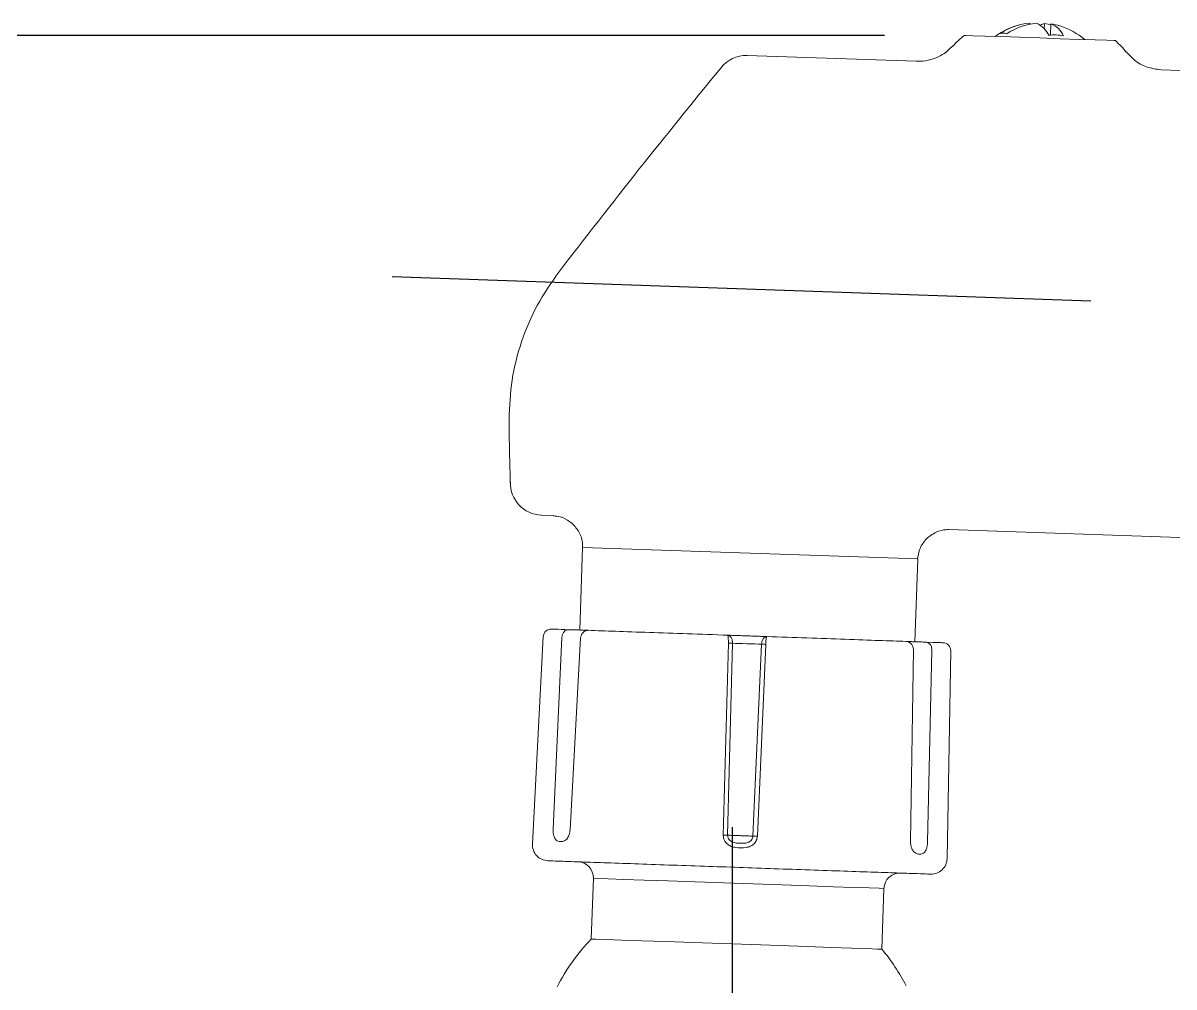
# Model space of a CAD drawing. Extents: x 2239 to 2659, y -1043 to -449.
# Drawn here: x 2483.07 to 2497.47, y -597.8 to -585.74 of the extents above; entities that cross this region are included whole.
import ezdxf

# ---------------------------------------------------------------- set-up
doc = ezdxf.new("R2010")
doc.units = 0
doc.header["$LTSCALE"] = 7
doc.header["$MEASUREMENT"] = 0
doc.linetypes.add('CENTER', pattern=[2, 1.25, -0.25, 0.25, -0.25])
doc.layers.get('0').update_dxf_attribs({"color": 2, "linetype": 'CONTINUOUS'})
doc.layers.add('CL', color=1, linetype='CENTER')
doc.layers.add('D', color=2, linetype='CONTINUOUS')

msp = doc.modelspace()

# ---------------------------------------------------------------- linework, layer by layer
at = {"color": 7, "linetype": 'Continuous', "lineweight": 15}
for p, q in [((2495.67, -585.751), (2495.67, -585.737)), ((2495.853, -585.743), (2495.851, -585.808)), ((2495.929, -585.888), (2495.934, -585.746)), ((2494.246, -586.216), (2492.129, -586.142)), ((2494.247, -586.217), (2494.246, -586.216)), ((2502.18, -586.493), (2497.314, -586.323)), ((2489.554, -591.896), (2489.711, -591.901)), ((2494.655, -592.074), (2501.976, -592.33)), ((2490.071, -592.299), (2490.035, -593.334)), ((2490.071, -592.299), (2494.266, -592.444)), ((2494.23, -593.48), (2494.266, -592.445)), ((2489.579, -593.416), (2489.443, -596.011)), ((2489.701, -595.825), (2489.813, -593.424)), ((2490.047, -593.432), (2489.915, -595.833)), ((2491.832, -595.9), (2491.896, -593.497)), ((2491.887, -595.901), (2491.948, -593.499)), ((2492.311, -593.511), (2492.204, -595.913)), ((2492.363, -593.513), (2492.259, -595.914)), ((2494.176, -595.981), (2494.212, -593.578)), ((2494.459, -593.488), (2494.366, -593.485)), ((2494.445, -593.586), (2494.389, -595.989)), ((2494.634, -596.192), (2494.679, -593.594)), ((2490.206, -596.441), (2490.179, -597.201)), ((2493.817, -597.328), (2493.843, -596.568))]:
    msp.add_line(p, q, dxfattribs=at)
at = {"color": 8, "linetype": 'Continuous', "lineweight": 15}
for p, q in [((2489.813, -593.424), (2489.821, -593.388)), ((2494.44, -593.549), (2494.445, -593.586))]:
    msp.add_line(p, q, dxfattribs=at)
at = {"color": 7, "linetype": 'Continuous', "lineweight": 15, "flags": 128}
for points in [[(2495.934, -585.76), (2495.901, -585.752), (2495.853, -585.743)], [(2494.851, -585.891), (2494.87, -585.892), (2494.957, -585.895), (2495.105, -585.9), (2495.305, -585.907), (2495.541, -585.915), (2495.796, -585.924)], [(2495.796, -585.924), (2496.051, -585.933), (2496.287, -585.941), (2496.487, -585.948), (2496.635, -585.953), (2496.722, -585.956), (2496.741, -585.957)], [(2491.948, -593.499), (2491.985, -593.5), (2492.029, -593.501), (2492.078, -593.503), (2492.129, -593.505), (2492.181, -593.507), (2492.23, -593.508), (2492.274, -593.51), (2492.311, -593.511)], [(2493.817, -597.328), (2493.814, -597.328), (2493.759, -597.326), (2493.631, -597.321), (2493.436, -597.314), (2493.183, -597.306), (2492.881, -597.295), (2492.542, -597.283), (2492.182, -597.271), (2491.814, -597.258), (2491.453, -597.245), (2491.115, -597.233), (2490.813, -597.223), (2490.56, -597.214), (2490.365, -597.207), (2490.237, -597.203), (2490.181, -597.201), (2490.179, -597.201)]]:
    msp.add_lwpolyline(points, dxfattribs=at)
at = {"color": 8, "linetype": 'Continuous', "lineweight": 15, "flags": 128}
msp.add_lwpolyline([(2493.843, -596.568), (2493.841, -596.568), (2493.785, -596.566), (2493.657, -596.562), (2493.463, -596.555), (2493.209, -596.546), (2492.907, -596.536), (2492.569, -596.524), (2492.208, -596.511), (2491.84, -596.498), (2491.48, -596.486), (2491.142, -596.474), (2490.84, -596.463), (2490.586, -596.455), (2490.391, -596.448), (2490.264, -596.443), (2490.208, -596.441), (2490.206, -596.441)], dxfattribs=at)
at = {"color": 7, "linetype": 'Continuous', "lineweight": 15}
for centre, radius, start, end in [((2495.771, -586.641), 0.911, 103.6703, 126.0847), ((2495.74, -586.518), 0.784, 95.1137, 124.158), ((2495.822, -586.52), 0.784, 95.1137, 124.158), ((2495.635, -586.019), 0.302, 25.1629, 67.3723), ((2495.899, -585.928), 0.191, 103.8195, 120.5902), ((2495.818, -586.025), 0.302, 25.1586, 67.3676), ((2495.816, -586.496), 0.759, 72.2834, 81.0743), ((2495.771, -586.641), 0.911, 49.9153, 72.3297), ((2495.758, -587.01), 1.441, 129.0349, 136.9352), ((2495.336, -585.992), 0.129, 69.608, 106.39), ((2495.978, -586.523), 0.637, 79.7525, 96.2402), ((2495.758, -587.01), 1.441, 39.104, 46.9651), ((2492.119, -586.542), 0.4, 88.4787, 142.7569), ((2489.568, -591.496), 0.4, 178.2014, 268.1448), ((2489.679, -593.421), 0.1, 88, 177), ((2494.579, -593.592), 0.1, 359, 88), ((2489.643, -596.021), 0.2, 177, 268), ((2490.006, -596.434), 0.2, 358, 88), ((2494.434, -596.189), 0.2, 268, 359), ((2494.043, -596.575), 0.2, 88, 178), ((2491.941, -598.903), 2.45, 135.9754, 153.2484), ((2491.941, -598.903), 2.45, 27.1631, 40.0246)]:
    msp.add_arc(centre, radius, start, end, dxfattribs=at)
for points, knots in [([(2494.704, -586.024), (2494.663, -586.063), (2494.583, -586.139), (2494.438, -586.196), (2494.325, -586.219), (2494.262, -586.215), (2494.245, -586.213)], [0, 0, 0, 0, 0.330863, 0.634965, 0.899161, 1, 1, 1, 1]), ([(2497.315, -586.323), (2497.252, -586.314), (2497.133, -586.297), (2496.98, -586.214), (2496.911, -586.135), (2496.879, -586.098)], [0, 0, 0, 0, 0.378706, 0.710946, 1, 1, 1, 1]), ([(2491.8, -586.3), (2491.452, -586.729), (2490.765, -587.573), (2490.099, -588.433), (2489.76, -588.87)], [0, 0, 0, 0, 0.491855, 1, 1, 1, 1]), ([(2489.772, -588.855), (2489.678, -588.991), (2489.489, -589.262), (2489.297, -589.721), (2489.172, -590.203), (2489.158, -590.533), (2489.151, -590.699)], [0, 0, 0, 0, 0.249997, 0.499996, 0.750004, 1, 1, 1, 1]), ([(2489.151, -590.694), (2489.152, -590.831), (2489.155, -591.106), (2489.164, -591.381), (2489.168, -591.519)], [0, 0, 0, 0, 0.500004, 1, 1, 1, 1]), ([(2489.709, -591.906), (2489.736, -591.908), (2489.809, -591.914), (2489.918, -591.974), (2490.017, -592.077), (2490.07, -592.195), (2490.071, -592.272), (2490.071, -592.299)], [0, 0, 0, 0, 0.138583, 0.367431, 0.612198, 0.861151, 1, 1, 1, 1]), ([(2494.265, -592.448), (2494.271, -592.408), (2494.282, -592.319), (2494.359, -592.2), (2494.467, -592.118), (2494.572, -592.079), (2494.633, -592.077), (2494.656, -592.077)], [0, 0, 0, 0, 0.20429, 0.447575, 0.690682, 0.88299, 1, 1, 1, 1]), ([(2489.899, -593.329), (2489.833, -593.326), (2489.741, -593.323), (2489.722, -593.323), (2489.682, -593.321)], [0, 0, 0, 0, 0.718347, 1, 1, 1, 1]), ([(2489.821, -593.388), (2489.823, -593.382), (2489.828, -593.37), (2489.842, -593.352), (2489.859, -593.338), (2489.88, -593.33), (2489.892, -593.329), (2489.899, -593.329)], [0, 0, 0, 0, 0.164803, 0.335688, 0.620437, 0.798488, 1, 1, 1, 1]), ([(2490.144, -593.337), (2490.143, -593.337), (2490.138, -593.337), (2490.116, -593.336), (2490.076, -593.335), (2490.025, -593.333), (2489.965, -593.331), (2489.921, -593.33), (2489.899, -593.329)], [0, 0, 0, 0, 0.015023, 0.212138, 0.408951, 0.606059, 0.802957, 1, 1, 1, 1]), ([(2490.144, -593.337), (2490.137, -593.338), (2490.123, -593.338), (2490.1, -593.346), (2490.08, -593.36), (2490.064, -593.379), (2490.052, -593.401), (2490.049, -593.42), (2490.047, -593.432)], [0, 0, 0, 0, 0.149529, 0.283912, 0.50646, 0.636519, 0.762284, 1, 1, 1, 1]), ([(2491.888, -593.398), (2491.719, -593.392), (2491.376, -593.38), (2490.899, -593.364), (2490.471, -593.349), (2490.252, -593.341), (2490.144, -593.337)], [0, 0, 0, 0, 0.247179, 0.500001, 0.752823, 1, 1, 1, 1]), ([(2491.915, -593.41), (2491.911, -593.407), (2491.902, -593.4), (2491.893, -593.399), (2491.888, -593.398)], [0, 0, 0, 0, 0.459834, 1, 1, 1, 1]), ([(2491.892, -593.408), (2491.891, -593.405), (2491.89, -593.4), (2491.888, -593.399), (2491.888, -593.398)], [0, 0, 0, 0, 0.473247, 1, 1, 1, 1]), ([(2492.378, -593.415), (2492.361, -593.415), (2492.328, -593.414), (2492.267, -593.411), (2492.202, -593.409), (2492.133, -593.407), (2492.064, -593.404), (2491.998, -593.402), (2491.937, -593.4), (2491.904, -593.399), (2491.888, -593.398)], [0, 0, 0, 0, 0.12495, 0.249998, 0.374907, 0.500001, 0.624908, 0.750004, 0.87495, 1, 1, 1, 1]), ([(2491.911, -593.406), (2491.904, -593.403), (2491.897, -593.4), (2491.89, -593.4), (2491.889, -593.4)], [0, 0, 0, 0, 0.858081, 1, 1, 1, 1]), ([(2492.378, -593.415), (2492.372, -593.416), (2492.363, -593.416), (2492.354, -593.422), (2492.35, -593.425)], [0, 0, 0, 0, 0.5406643, 1, 1, 1, 1]), ([(2492.376, -593.417), (2492.375, -593.417), (2492.368, -593.416), (2492.361, -593.419), (2492.354, -593.422)], [0, 0, 0, 0, 0.134314, 1, 1, 1, 1]), ([(2492.378, -593.415), (2492.377, -593.416), (2492.375, -593.417), (2492.374, -593.422), (2492.373, -593.424)], [0, 0, 0, 0, 0.526087, 1, 1, 1, 1]), ([(2494.122, -593.476), (2494.013, -593.472), (2493.794, -593.465), (2493.366, -593.45), (2492.889, -593.433), (2492.547, -593.421), (2492.378, -593.415)], [0, 0, 0, 0, 0.247177, 0.500001, 0.752824, 1, 1, 1, 1]), ([(2491.948, -593.499), (2491.945, -593.498), (2491.938, -593.498), (2491.925, -593.498), (2491.91, -593.497), (2491.9, -593.497), (2491.896, -593.497)], [0, 0, 0, 0, 0.244376, 0.497537, 0.751965, 1, 1, 1, 1]), ([(2492.363, -593.513), (2492.358, -593.513), (2492.348, -593.512), (2492.334, -593.512), (2492.321, -593.512), (2492.314, -593.511), (2492.311, -593.511)], [0, 0, 0, 0, 0.248056, 0.502521, 0.755644, 1, 1, 1, 1]), ([(2494.212, -593.578), (2494.211, -593.565), (2494.209, -593.546), (2494.198, -593.523), (2494.184, -593.503), (2494.165, -593.488), (2494.143, -593.478), (2494.129, -593.477), (2494.122, -593.476)], [0, 0, 0, 0, 0.2377611, 0.3635016, 0.493651, 0.7108784, 0.846565, 1, 1, 1, 1]), ([(2494.366, -593.485), (2494.344, -593.484), (2494.3, -593.482), (2494.241, -593.48), (2494.189, -593.479), (2494.15, -593.477), (2494.127, -593.476), (2494.122, -593.476), (2494.122, -593.476)], [0, 0, 0, 0, 0.19685, 0.393845, 0.590626, 0.787694, 0.984469, 1, 1, 1, 1]), ([(2494.366, -593.485), (2494.373, -593.486), (2494.385, -593.487), (2494.405, -593.497), (2494.422, -593.512), (2494.434, -593.531), (2494.438, -593.543), (2494.44, -593.549)], [0, 0, 0, 0, 0.19995, 0.377471, 0.664299, 0.835036, 1, 1, 1, 1]), ([(2494.459, -593.488), (2494.484, -593.489), (2494.569, -593.492), (2494.577, -593.492), (2494.583, -593.492)], [0, 0, 0, 0, 0.293714, 1, 1, 1, 1]), ([(2489.915, -595.833), (2489.914, -595.843), (2489.912, -595.864), (2489.902, -595.901), (2489.885, -595.935), (2489.862, -595.961), (2489.827, -595.982), (2489.788, -595.983), (2489.753, -595.974), (2489.732, -595.956), (2489.718, -595.934), (2489.709, -595.908), (2489.701, -595.872), (2489.701, -595.842), (2489.701, -595.825)], [0, 0, 0, 0, 0.05343, 0.107488, 0.203584, 0.273526, 0.34832, 0.542468, 0.646867, 0.73569, 0.791321, 0.845415, 0.91569, 1, 1, 1, 1]), ([(2492.259, -595.914), (2492.256, -595.933), (2492.25, -595.97), (2492.215, -596.014), (2492.169, -596.043), (2492.093, -596.064), (2492.012, -596.062), (2491.937, -596.044), (2491.889, -596.02), (2491.854, -595.983), (2491.834, -595.94), (2491.833, -595.913), (2491.832, -595.9)], [0, 0, 0, 0, 0.09313, 0.190892, 0.276024, 0.369291, 0.588278, 0.680485, 0.762283, 0.862617, 0.931559, 1, 1, 1, 1]), ([(2491.832, -595.9), (2491.837, -595.9), (2491.848, -595.9), (2491.863, -595.9), (2491.877, -595.901), (2491.884, -595.901), (2491.887, -595.901)], [0, 0, 0, 0, 0.245571, 0.499996, 0.754508, 1, 1, 1, 1]), ([(2492.204, -595.913), (2492.194, -595.912), (2492.175, -595.912), (2492.136, -595.91), (2492.092, -595.909), (2492.045, -595.907), (2491.999, -595.905), (2491.955, -595.904), (2491.916, -595.902), (2491.896, -595.902), (2491.887, -595.901)], [0, 0, 0, 0, 0.1250053, 0.2500021, 0.3749943, 0.4999921, 0.6250057, 0.7499978, 0.8749929, 1, 1, 1, 1]), ([(2492.204, -595.913), (2492.203, -595.921), (2492.201, -595.936), (2492.189, -595.958), (2492.173, -595.975), (2492.144, -595.994), (2492.099, -596.003), (2492.042, -596.003), (2491.985, -595.999), (2491.941, -595.986), (2491.913, -595.966), (2491.898, -595.948), (2491.888, -595.925), (2491.887, -595.909), (2491.887, -595.901)], [0, 0, 0, 0, 0.057852, 0.113128, 0.173472, 0.229902, 0.357305, 0.500425, 0.643454, 0.770621, 0.826929, 0.887078, 0.942303, 1, 1, 1, 1]), ([(2492.259, -595.914), (2492.253, -595.914), (2492.242, -595.914), (2492.227, -595.913), (2492.213, -595.913), (2492.207, -595.913), (2492.204, -595.913)], [0, 0, 0, 0, 0.252041, 0.5087924, 0.7609076, 1, 1, 1, 1]), ([(2494.389, -595.989), (2494.389, -595.999), (2494.388, -596.02), (2494.381, -596.058), (2494.368, -596.092), (2494.35, -596.118), (2494.32, -596.139), (2494.284, -596.14), (2494.245, -596.131), (2494.22, -596.113), (2494.203, -596.091), (2494.189, -596.065), (2494.178, -596.028), (2494.177, -595.998), (2494.176, -595.981)], [0, 0, 0, 0, 0.0533854, 0.1074618, 0.2035904, 0.2735132, 0.348307, 0.5424683, 0.6468739, 0.7356841, 0.7913237, 0.8454292, 0.9156897, 1, 1, 1, 1]), ([(2494.427, -596.389), (2494.419, -596.388), (2494.403, -596.388), (2494.27, -596.383), (2494.049, -596.375), (2493.737, -596.365), (2493.354, -596.351), (2492.925, -596.336), (2492.479, -596.321), (2492.031, -596.305), (2491.584, -596.289), (2491.138, -596.274), (2490.708, -596.259), (2490.325, -596.245), (2490.014, -596.235), (2489.793, -596.227), (2489.66, -596.222), (2489.644, -596.222), (2489.636, -596.221)], [0, 0, 0, 0, 0.058258, 0.120006, 0.18432, 0.25, 0.31568, 0.379994, 0.441742, 0.5, 0.558258, 0.620005, 0.684321, 0.75, 0.81568, 0.879994, 0.941742, 1, 1, 1, 1])]:
    msp.add_open_spline(points, degree=3, knots=knots, dxfattribs=at)
at = {"color": 8, "linetype": 'Continuous', "lineweight": 15}
for points, knots in [([(2491.896, -593.497), (2491.896, -593.484), (2491.896, -593.465), (2491.895, -593.443), (2491.894, -593.423), (2491.893, -593.414), (2491.892, -593.408)], [0, 0, 0, 0, 0.331948, 0.507616, 0.689548, 1, 1, 1, 1]), ([(2491.948, -593.499), (2491.947, -593.486), (2491.946, -593.467), (2491.939, -593.444), (2491.93, -593.425), (2491.92, -593.416), (2491.915, -593.41)], [0, 0, 0, 0, 0.336063, 0.517304, 0.706945, 1, 1, 1, 1]), ([(2492.35, -593.425), (2492.344, -593.43), (2492.334, -593.439), (2492.323, -593.458), (2492.314, -593.48), (2492.312, -593.499), (2492.311, -593.511)], [0, 0, 0, 0, 0.292177, 0.482244, 0.663675, 1, 1, 1, 1]), ([(2492.373, -593.424), (2492.371, -593.43), (2492.369, -593.44), (2492.367, -593.459), (2492.364, -593.482), (2492.363, -593.501), (2492.363, -593.513)], [0, 0, 0, 0, 0.311574, 0.493132, 0.668584, 1, 1, 1, 1])]:
    msp.add_open_spline(points, degree=3, knots=knots, dxfattribs=at)
at = {"layer": 'CL', "color": 1, "linetype": 'CENTER'}
msp.add_line((2487.687, -588.909), (2553.59, -591.21), dxfattribs=at)
at = {"layer": 'CL', "color": 1, "linetype": 'CENTER', "ltscale": 0.7}
msp.add_line((2491.945, -595.801), (2491.945, -606.219), dxfattribs=at)
at = {"layer": 'D'}
msp.add_line((2493.851, -585.891), (2446.386, -585.891), dxfattribs=at)

doc.saveas('drawing.dxf')
